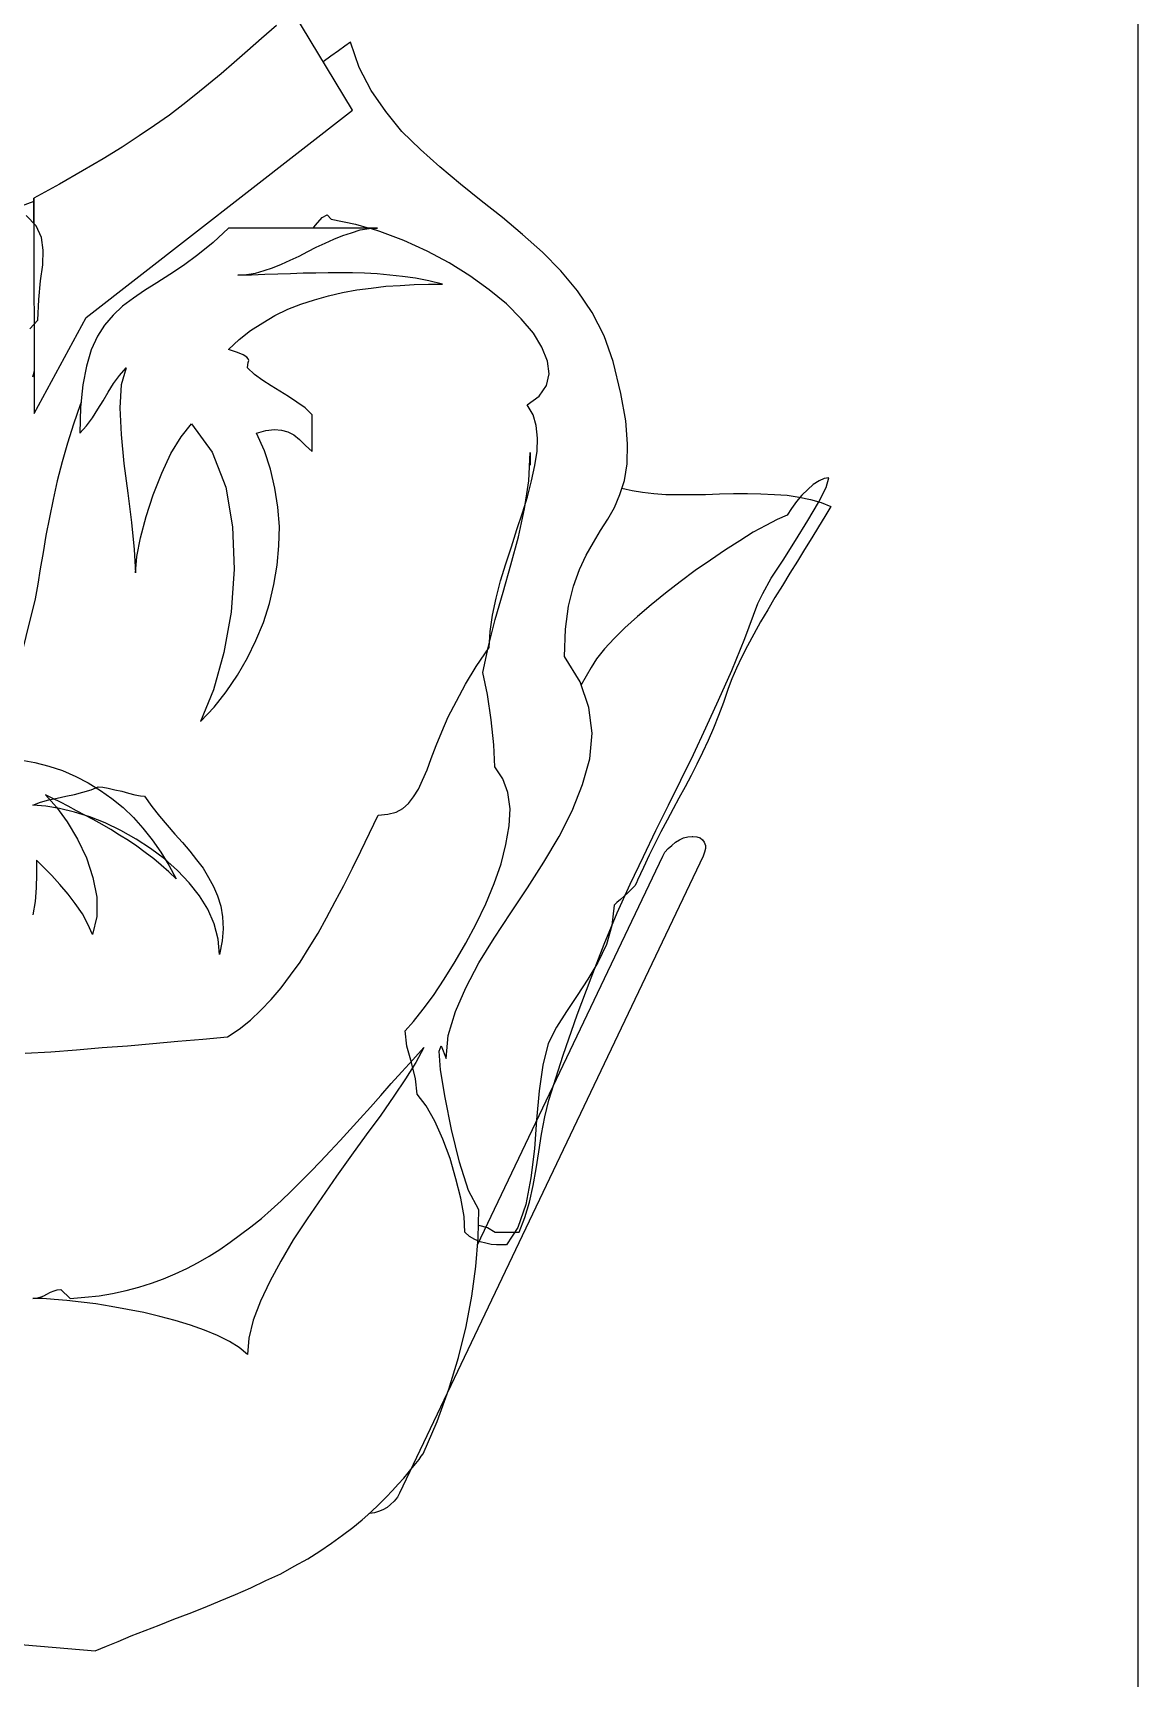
# Model space of a CAD drawing. Extents: x -3257 to 6743, y 13293 to 23293.
# Drawn here: x 6313 to 6743, y 13715 to 14355 of the extents above; entities that cross this region are included whole.
import ezdxf

# ---------------------------------------------------------------- set-up
doc = ezdxf.new("R2010")
doc.units = 0
doc.header["$LTSCALE"] = 1270
doc.header["$MEASUREMENT"] = 0
doc.layers.get('0').update_dxf_attribs({"linetype": 'CONTINUOUS'})

msp = doc.modelspace()

# ---------------------------------------------------------------- linework, layer by layer
at = {"linetype": 'Continuous'}
for p, q in [((6437.17, 14325.23), (6414.02, 14363.62)), ((6407.72, 14358.19), (6401.76, 14353.1)), ((6396.32, 14348.37), (6391.24, 14343.82)), ((6401.76, 14353.1), (6396.32, 14348.37)), ((6431.73, 14348.37), (6428.75, 14346.27)), ((6434.19, 14350.13), (6431.73, 14348.37)), ((6436.47, 14351.7), (6434.19, 14350.13)), ((6439.8, 14341.88), (6436.47, 14351.7)), ((6391.24, 14343.82), (6386.15, 14339.43)), ((6428.75, 14346.27), (6425.85, 14344.01)), ((6444.53, 14332.94), (6439.8, 14341.88)), ((6381.25, 14335.4), (6376.33, 14331.37)), ((6386.15, 14339.43), (6381.25, 14335.4)), ((6376.33, 14331.37), (6371.25, 14327.33)), ((6450.14, 14324.71), (6444.53, 14332.94)), ((6333.56, 14244.59), (6437.17, 14325.23)), ((6365.99, 14323.31), (6360.21, 14319.27)), ((6371.25, 14327.33), (6365.99, 14323.31)), ((6456.45, 14316.99), (6450.14, 14324.71)), ((6360.21, 14319.27), (6354.25, 14315.24)), ((6463.64, 14309.98), (6456.45, 14316.99)), ((6347.58, 14310.86), (6340.22, 14306.3)), ((6354.25, 14315.24), (6347.58, 14310.86)), ((6471.18, 14303.15), (6463.64, 14309.98)), ((6340.22, 14306.3), (6332.16, 14301.57)), ((6479.24, 14296.48), (6471.18, 14303.15)), ((6323.22, 14296.48), (6313.23, 14291.04)), ((6332.16, 14301.57), (6323.22, 14296.48)), ((6487.31, 14290), (6479.24, 14296.48)), ((6313.23, 14281.09), (6313.23, 14291.04)), ((6313.23, 14291.04), (6313.4, 14207.25)), ((6495.54, 14283.51), (6487.31, 14290)), ((6313.23, 14289.64), (6308.31, 14287.89)), ((6314.1, 14280.18), (6310.25, 14284.21)), ((6425.42, 14283.51), (6427.35, 14284.56)), ((6427.35, 14284.56), (6428.93, 14282.81)), ((6316.21, 14275.62), (6314.1, 14280.18)), ((6388.96, 14279.3), (6383, 14273.69)), ((6446.99, 14279.3), (6388.96, 14279.3)), ((6421.92, 14279.3), (6422.79, 14280.53)), ((6422.79, 14280.53), (6425.42, 14283.51)), ((6428.93, 14282.81), (6438.39, 14280.88)), ((6433.49, 14276.49), (6436.82, 14277.55)), ((6436.82, 14277.55), (6440.15, 14278.6)), ((6438.39, 14280.88), (6443.66, 14279.3)), ((6440.15, 14278.6), (6443.66, 14279.12)), ((6443.66, 14279.12), (6446.99, 14279.3)), ((6447.86, 14278.07), (6444.18, 14279.12)), ((6457.15, 14274.57), (6447.86, 14278.07)), ((6503.44, 14276.85), (6495.54, 14283.51)), ((6316.9, 14270.71), (6316.21, 14275.62)), ((6383, 14273.69), (6377.04, 14268.96)), ((6419.81, 14270.19), (6423.14, 14271.94)), ((6423.14, 14271.94), (6426.65, 14273.51)), ((6426.65, 14273.51), (6429.98, 14275.09)), ((6429.98, 14275.09), (6433.49, 14276.49)), ((6466.27, 14270.36), (6457.15, 14274.57)), ((6511.15, 14270.01), (6503.44, 14276.85)), ((6315.86, 14258.79), (6316.73, 14265.1)), ((6316.73, 14265.1), (6316.9, 14270.71)), ((6371.43, 14264.75), (6366.17, 14261.25)), ((6377.04, 14268.96), (6371.43, 14264.75)), ((6406.14, 14263.88), (6409.64, 14265.28)), ((6409.64, 14265.28), (6412.97, 14266.86)), ((6412.97, 14266.86), (6416.48, 14268.43)), ((6416.48, 14268.43), (6419.81, 14270.19)), ((6474.86, 14265.8), (6466.27, 14270.36)), ((6482.93, 14260.72), (6474.86, 14265.8)), ((6518.33, 14262.65), (6511.15, 14270.01)), ((6315.15, 14251.6), (6315.86, 14258.79)), ((6361.09, 14258.09), (6356.35, 14255.11)), ((6366.17, 14261.25), (6361.09, 14258.09)), ((6392.64, 14261.07), (6395.97, 14261.25)), ((6397.9, 14261.07), (6392.64, 14261.07)), ((6395.97, 14261.25), (6399.47, 14261.77)), ((6403.16, 14261.25), (6397.9, 14261.07)), ((6399.47, 14261.77), (6402.81, 14262.82)), ((6402.81, 14262.82), (6406.14, 14263.88)), ((6408.24, 14261.42), (6403.16, 14261.25)), ((6413.15, 14261.59), (6408.24, 14261.42)), ((6418.06, 14261.77), (6413.15, 14261.59)), ((6422.96, 14261.77), (6418.06, 14261.77)), ((6427.7, 14261.94), (6422.96, 14261.77)), ((6432.44, 14261.94), (6427.7, 14261.94)), ((6437.17, 14261.94), (6432.44, 14261.94)), ((6441.9, 14261.77), (6437.17, 14261.94)), ((6446.81, 14261.59), (6441.9, 14261.77)), ((6451.72, 14261.07), (6446.81, 14261.59)), ((6456.63, 14260.54), (6451.72, 14261.07)), ((6461.71, 14259.84), (6456.63, 14260.54)), ((6466.97, 14258.79), (6461.71, 14259.84)), ((6472.23, 14257.56), (6466.97, 14258.79)), ((6490.46, 14255.29), (6482.93, 14260.72)), ((6524.82, 14254.93), (6518.33, 14262.65)), ((6314.8, 14243.54), (6315.15, 14251.6)), ((6351.97, 14252.13), (6347.76, 14248.97)), ((6356.35, 14255.11), (6351.97, 14252.13)), ((6422.44, 14251.43), (6427.88, 14253)), ((6427.88, 14253), (6433.31, 14254.23)), ((6433.31, 14254.23), (6438.92, 14255.29)), ((6438.92, 14255.29), (6444.53, 14255.98)), ((6444.53, 14255.98), (6450.14, 14256.69)), ((6450.14, 14256.69), (6455.75, 14257.04)), ((6455.75, 14257.04), (6461.19, 14257.39)), ((6461.19, 14257.39), (6466.8, 14257.56)), ((6466.8, 14257.56), (6472.23, 14257.56)), ((6497.12, 14249.85), (6490.46, 14255.29)), ((6530.43, 14246.52), (6524.82, 14254.93)), ((6344.08, 14245.47), (6340.75, 14241.61)), ((6347.76, 14248.97), (6344.08, 14245.47)), ((6402.28, 14242.49), (6407.01, 14245.29)), ((6407.01, 14245.29), (6412.1, 14247.75)), ((6412.1, 14247.75), (6417.18, 14249.68)), ((6417.18, 14249.68), (6422.44, 14251.43)), ((6502.91, 14244.06), (6497.12, 14249.85)), ((6535.17, 14237.4), (6530.43, 14246.52)), ((6311.65, 14240.2), (6314.8, 14243.54)), ((6313.4, 14207.25), (6333.56, 14244.59)), ((6340.75, 14241.61), (6337.95, 14237.22)), ((6393.17, 14236), (6397.55, 14239.51)), ((6397.55, 14239.51), (6402.28, 14242.49)), ((6507.64, 14238.45), (6502.91, 14244.06)), ((6337.95, 14237.22), (6335.49, 14231.97)), ((6388.96, 14232.15), (6393.17, 14236)), ((6510.97, 14233.02), (6507.64, 14238.45)), ((6513.07, 14227.59), (6510.97, 14233.02)), ((6538.67, 14227.41), (6535.17, 14237.4)), ((6335.49, 14231.97), (6333.74, 14225.65)), ((6392.46, 14230.92), (6388.96, 14232.15)), ((6394.74, 14230.04), (6392.46, 14230.92)), ((6396.15, 14229.17), (6394.74, 14230.04)), ((6396.67, 14228.46), (6396.15, 14229.17)), ((6396.32, 14224.96), (6396.49, 14226.19)), ((6396.49, 14226.19), (6396.67, 14227.06)), ((6396.84, 14227.76), (6396.67, 14228.46)), ((6396.67, 14227.06), (6396.84, 14227.76)), ((6513.78, 14222.67), (6513.07, 14227.59)), ((6541.65, 14214.96), (6538.67, 14227.41)), ((6313.37, 14223.6), (6312.7, 14221.27)), ((6333.74, 14225.65), (6332.33, 14218.29)), ((6344.25, 14218.82), (6346.54, 14221.98)), ((6346.54, 14221.98), (6349.16, 14224.96)), ((6349.16, 14224.96), (6347.23, 14218.29)), ((6399.13, 14222.33), (6396.32, 14224.96)), ((6402.28, 14220.05), (6399.13, 14222.33)), ((6405.61, 14217.94), (6402.28, 14220.05)), ((6512.72, 14218.12), (6513.78, 14222.67)), ((6332.33, 14218.29), (6331.45, 14209.7)), ((6340.22, 14212.16), (6342.15, 14215.49)), ((6342.15, 14215.49), (6344.25, 14218.82)), ((6347.23, 14218.29), (6346.71, 14209.35)), ((6408.95, 14215.84), (6405.61, 14217.94)), ((6412.27, 14213.74), (6408.95, 14215.84)), ((6415.6, 14211.64), (6412.27, 14213.74)), ((6505.19, 14210.58), (6509.92, 14213.91)), ((6509.92, 14213.91), (6512.72, 14218.12)), ((6543.58, 14204.27), (6541.65, 14214.96)), ((6331.28, 14210.58), (6328.65, 14203.05)), ((6331.45, 14209.7), (6331.11, 14199.53)), ((6331.63, 14211.46), (6331.28, 14210.58)), ((6336.01, 14205.49), (6338.12, 14208.83)), ((6338.12, 14208.83), (6340.22, 14212.16)), ((6346.71, 14209.35), (6347.23, 14199.01)), ((6418.76, 14209.35), (6415.6, 14211.64)), ((6421.56, 14206.72), (6418.76, 14209.35)), ((6421.56, 14192.35), (6421.56, 14206.72)), ((6507.47, 14206.72), (6505.19, 14210.58)), ((6508.69, 14202.51), (6507.47, 14206.72)), ((6328.65, 14203.05), (6326.37, 14195.68)), ((6331.11, 14199.53), (6333.74, 14202.34)), ((6333.74, 14202.34), (6336.01, 14205.49)), ((6370.55, 14198.13), (6374.58, 14203.22)), ((6374.58, 14203.22), (6382.65, 14192.17)), ((6399.83, 14199.53), (6403.51, 14200.59)), ((6403.51, 14200.59), (6406.84, 14200.94)), ((6406.84, 14200.94), (6409.64, 14200.76)), ((6409.64, 14200.76), (6412.1, 14200.07)), ((6509.22, 14197.61), (6508.69, 14202.51)), ((6544.28, 14195.33), (6543.58, 14204.27)), ((6326.37, 14195.68), (6324.27, 14188.32)), ((6347.23, 14199.01), (6348.29, 14187.79)), ((6366.52, 14191.65), (6370.55, 14198.13)), ((6402.98, 14192.7), (6399.83, 14199.53)), ((6412.1, 14200.07), (6414.38, 14198.84)), ((6414.38, 14198.84), (6416.66, 14197.08)), ((6416.66, 14197.08), (6418.94, 14194.8)), ((6418.94, 14194.8), (6421.56, 14192.35)), ((6509.05, 14192.52), (6509.22, 14197.61)), ((6544.11, 14187.61), (6544.28, 14195.33)), ((6324.27, 14188.32), (6322.34, 14180.95)), ((6348.29, 14187.79), (6349.86, 14176.22)), ((6363.01, 14183.93), (6366.52, 14191.65)), ((6382.65, 14192.17), (6387.9, 14178.5)), ((6405.26, 14185.51), (6402.98, 14192.7)), ((6505.89, 14180.95), (6506.42, 14192)), ((6506.42, 14192), (6506.42, 14187.09)), ((6508.17, 14186.92), (6509.05, 14192.52)), ((6543.05, 14181.13), (6544.11, 14187.61)), ((6359.68, 14175.52), (6363.01, 14183.93)), ((6407.01, 14178.15), (6405.26, 14185.51)), ((6506.94, 14180.95), (6508.17, 14186.92)), ((6541.3, 14175.7), (6543.05, 14181.13)), ((6620.72, 14181.83), (6618.78, 14180.95)), ((6622.64, 14182.18), (6620.72, 14181.83)), ((6621.59, 14178.33), (6622.64, 14182.18)), ((6322.34, 14180.95), (6320.76, 14173.77)), ((6349.86, 14176.22), (6351.27, 14164.82)), ((6356.88, 14167.1), (6359.68, 14175.52)), ((6387.9, 14178.5), (6390.54, 14163.07)), ((6408.24, 14170.79), (6407.01, 14178.15)), ((6503.44, 14168.51), (6505.36, 14174.82)), ((6504.13, 14170.08), (6505.89, 14180.95)), ((6505.36, 14174.82), (6506.94, 14180.95)), ((6539.2, 14170.61), (6541.3, 14175.7)), ((6542.1, 14178.18), (6543.76, 14177.79)), ((6543.76, 14177.79), (6546.03, 14177.27)), ((6546.03, 14177.27), (6550.07, 14176.57)), ((6550.07, 14176.57), (6554.45, 14176.04)), ((6554.45, 14176.04), (6559.18, 14175.7)), ((6559.18, 14175.7), (6564.27, 14175.7)), ((6564.27, 14175.7), (6569.35, 14175.7)), ((6569.35, 14175.7), (6574.61, 14175.7)), ((6574.61, 14175.7), (6580.05, 14175.87)), ((6580.05, 14175.87), (6585.47, 14176.04)), ((6585.47, 14176.04), (6590.91, 14176.04)), ((6590.91, 14176.04), (6596.17, 14175.87)), ((6596.17, 14175.87), (6601.43, 14175.7)), ((6601.43, 14175.7), (6606.34, 14175.35)), ((6606.34, 14175.35), (6611.07, 14174.64)), ((6612.13, 14175.35), (6610.02, 14172.89)), ((6614.4, 14177.62), (6612.13, 14175.35)), ((6616.51, 14179.55), (6614.4, 14177.62)), ((6618.78, 14180.95), (6616.51, 14179.55)), ((6618.61, 14172.54), (6621.59, 14178.33)), ((6320.76, 14173.77), (6319.36, 14166.76)), ((6408.77, 14163.24), (6408.24, 14170.79)), ((6501.15, 14162.02), (6503.44, 14168.51)), ((6501.86, 14159.22), (6504.13, 14170.08)), ((6536.57, 14166.05), (6539.2, 14170.61)), ((6608.09, 14170.26), (6606.34, 14167.63)), ((6610.02, 14172.89), (6608.09, 14170.26)), ((6611.07, 14174.64), (6615.46, 14173.77)), ((6614.4, 14165.53), (6618.61, 14172.54)), ((6615.46, 14173.77), (6619.66, 14172.54)), ((6619.66, 14172.54), (6623.34, 14170.96)), ((6623.34, 14170.96), (6621.07, 14167.1)), ((6319.36, 14166.76), (6317.96, 14159.74)), ((6351.27, 14164.82), (6352.32, 14154.31)), ((6354.77, 14158.86), (6356.88, 14167.1)), ((6390.54, 14163.07), (6391.24, 14146.59)), ((6408.59, 14155.71), (6408.77, 14163.24)), ((6499.05, 14155.36), (6501.15, 14162.02)), ((6533.77, 14161.67), (6536.57, 14166.05)), ((6598.1, 14163.6), (6593.2, 14160.97)), ((6602.48, 14165.88), (6598.1, 14163.6)), ((6606.34, 14167.63), (6602.48, 14165.88)), ((6609.67, 14157.81), (6614.4, 14165.53)), ((6618.61, 14163.07), (6615.98, 14158.86)), ((6621.07, 14167.1), (6618.61, 14163.07)), ((6317.96, 14159.74), (6316.9, 14153.08)), ((6353.37, 14151.5), (6354.77, 14158.86)), ((6407.89, 14148.17), (6408.59, 14155.71)), ((6498.88, 14148.35), (6501.86, 14159.22)), ((6528.15, 14152.03), (6530.96, 14156.94)), ((6530.96, 14156.94), (6533.77, 14161.67)), ((6587.93, 14157.64), (6582.32, 14154.13)), ((6593.2, 14160.97), (6587.93, 14157.64)), ((6604.77, 14150.1), (6609.67, 14157.81)), ((6615.98, 14158.86), (6613.18, 14154.31)), ((6316.9, 14153.08), (6315.68, 14146.77)), ((6352.32, 14154.31), (6352.84, 14145.19)), ((6352.84, 14145.19), (6353.37, 14151.5)), ((6496.94, 14148.69), (6499.05, 14155.36)), ((6525.52, 14146.42), (6528.15, 14152.03)), ((6576.54, 14150.1), (6570.58, 14146.07)), ((6582.32, 14154.13), (6576.54, 14150.1)), ((6600.2, 14143.08), (6604.77, 14150.1)), ((6610.37, 14149.75), (6607.39, 14145.02)), ((6613.18, 14154.31), (6610.37, 14149.75)), ((6315.68, 14146.77), (6314.8, 14140.81)), ((6391.24, 14146.59), (6390.01, 14129.94)), ((6406.66, 14140.64), (6407.89, 14148.17)), ((6494.85, 14142.04), (6496.94, 14148.69)), ((6495.9, 14137.66), (6498.88, 14148.35)), ((6523.24, 14139.93), (6525.52, 14146.42)), ((6570.58, 14146.07), (6564.79, 14141.68)), ((6596.87, 14137.12), (6600.2, 14143.08)), ((6607.39, 14145.02), (6604.59, 14140.28)), ((6314.8, 14140.81), (6313.75, 14135.02)), ((6404.91, 14133.27), (6406.66, 14140.64)), ((6492.74, 14126.96), (6495.9, 14137.66)), ((6493.09, 14135.37), (6494.85, 14142.04)), ((6521.31, 14132.22), (6523.24, 14139.93)), ((6559.01, 14137.3), (6553.39, 14132.74)), ((6564.79, 14141.68), (6559.01, 14137.3)), ((6594.95, 14133.27), (6596.87, 14137.12)), ((6604.59, 14140.28), (6601.61, 14135.55)), ((6313.75, 14135.02), (6298.5, 14073.84)), ((6390.01, 14129.94), (6387.21, 14114.16)), ((6402.63, 14125.91), (6404.91, 14133.27)), ((6491.69, 14128.71), (6493.09, 14135.37)), ((6520.09, 14123.28), (6521.31, 14132.22)), ((6553.39, 14132.74), (6548.14, 14128.18)), ((6589.86, 14119.59), (6594.95, 14133.27)), ((6598.8, 14130.82), (6596, 14126.09)), ((6601.61, 14135.55), (6598.8, 14130.82)), ((6399.65, 14118.9), (6402.63, 14125.91)), ((6490.11, 14116.61), (6492.74, 14126.96)), ((6490.81, 14122.4), (6491.69, 14128.71)), ((6543.23, 14123.8), (6539.02, 14119.59)), ((6548.14, 14128.18), (6543.23, 14123.8)), ((6596, 14126.09), (6593.37, 14121.35)), ((6396.32, 14112.06), (6399.65, 14118.9)), ((6490.46, 14116.09), (6490.81, 14122.4)), ((6519.74, 14112.58), (6520.09, 14123.28)), ((6539.02, 14119.59), (6535.34, 14115.56)), ((6584.78, 14107.15), (6589.86, 14119.59)), ((6593.37, 14121.35), (6590.91, 14116.79)), ((6387.21, 14114.16), (6383.17, 14099.61)), ((6392.46, 14105.39), (6396.32, 14112.06)), ((6485.37, 14108.73), (6490.46, 14116.09)), ((6488.01, 14106.45), (6490.11, 14116.61)), ((6525.87, 14102.77), (6519.74, 14112.58)), ((6532.19, 14111.71), (6530.08, 14108.38)), ((6535.34, 14115.56), (6532.19, 14111.71)), ((6588.63, 14112.23), (6586.7, 14108.02)), ((6590.91, 14116.79), (6588.63, 14112.23)), ((6388.08, 14098.91), (6392.46, 14105.39)), ((6481.17, 14101.89), (6485.37, 14108.73)), ((6489.76, 14097.86), (6488.01, 14106.45)), ((6530.08, 14108.38), (6526.27, 14101.58)), ((6579.69, 14095.58), (6584.78, 14107.15)), ((6586.7, 14108.02), (6584.78, 14103.99)), ((6383.17, 14099.61), (6378.09, 14087.34)), ((6383.35, 14092.95), (6388.08, 14098.91)), ((6477.66, 14095.23), (6481.17, 14101.89)), ((6491.16, 14088.04), (6489.76, 14097.86)), ((6529.21, 14092.78), (6525.87, 14102.77)), ((6583.38, 14100.14), (6581.62, 14094.7)), ((6584.78, 14103.99), (6583.38, 14100.14)), ((6378.09, 14087.34), (6383.35, 14092.95)), ((6474.51, 14089.09), (6477.66, 14095.23)), ((6530.43, 14082.78), (6529.21, 14092.78)), ((6574.78, 14084.88), (6579.69, 14095.58)), ((6581.62, 14094.7), (6579.69, 14089.62)), ((6472.05, 14083.3), (6474.51, 14089.09)), ((6492.21, 14078.23), (6491.16, 14088.04)), ((6579.69, 14089.62), (6577.76, 14084.71)), ((6469.78, 14078.05), (6472.05, 14083.3)), ((6529.56, 14072.79), (6530.43, 14082.78)), ((6569.88, 14074.54), (6574.78, 14084.88)), ((6575.66, 14079.98), (6573.38, 14075.25)), ((6577.76, 14084.71), (6575.66, 14079.98)), ((6307.96, 14072.44), (6313.58, 14071.39)), ((6466.27, 14068.58), (6467.84, 14072.96)), ((6467.84, 14072.96), (6469.78, 14078.05)), ((6492.56, 14069.64), (6492.21, 14078.23)), ((6526.75, 14062.8), (6529.56, 14072.79)), ((6564.97, 14064.55), (6569.88, 14074.54)), ((6573.38, 14075.25), (6571.28, 14070.69)), ((6313.58, 14071.39), (6319.01, 14069.98)), ((6319.01, 14069.98), (6324.44, 14068.23)), ((6324.44, 14068.23), (6329.53, 14065.95)), ((6329.53, 14065.95), (6334.43, 14063.5)), ((6464.52, 14064.55), (6466.27, 14068.58)), ((6495.72, 14065.08), (6492.56, 14069.64)), ((6569, 14066.3), (6566.72, 14061.92)), ((6571.28, 14070.69), (6569, 14066.3)), ((6329.01, 14058.94), (6332.33, 14059.82)), ((6332.33, 14059.82), (6335.49, 14060.7)), ((6334.43, 14063.5), (6339.17, 14060.52)), ((6335.49, 14060.7), (6338.29, 14061.92)), ((6338.29, 14061.92), (6340.04, 14061.74)), ((6339.17, 14060.52), (6343.56, 14057.36)), ((6340.04, 14061.74), (6342.15, 14061.39)), ((6342.15, 14061.39), (6344.78, 14060.7)), ((6344.78, 14060.7), (6347.41, 14060.16)), ((6347.41, 14060.16), (6350.04, 14059.47)), ((6350.04, 14059.47), (6352.5, 14058.76)), ((6461.01, 14058.06), (6462.94, 14061.04)), ((6462.94, 14061.04), (6464.52, 14064.55)), ((6497.65, 14059.64), (6495.72, 14065.08)), ((6498.52, 14053.33), (6497.65, 14059.64)), ((6522.72, 14052.63), (6526.75, 14062.8)), ((6560.23, 14054.73), (6564.97, 14064.55)), ((6566.72, 14061.92), (6564.27, 14057.54)), ((6312.87, 14054.73), (6315.86, 14055.96)), ((6317.96, 14054.38), (6312.87, 14054.73)), ((6315.86, 14055.96), (6319.01, 14056.84)), ((6320.59, 14057.36), (6317.78, 14058.76)), ((6317.78, 14058.76), (6321.99, 14054.03)), ((6323.22, 14053.51), (6317.96, 14054.38)), ((6319.01, 14056.84), (6322.34, 14057.54)), ((6323.57, 14055.96), (6320.59, 14057.36)), ((6321.99, 14054.03), (6326.2, 14048.24)), ((6322.34, 14057.54), (6325.67, 14058.24)), ((6329.01, 14052.11), (6323.22, 14053.51)), ((6326.55, 14054.38), (6323.57, 14055.96)), ((6325.67, 14058.24), (6329.01, 14058.94)), ((6329.88, 14052.63), (6326.55, 14054.38)), ((6343.56, 14057.36), (6347.94, 14053.86)), ((6347.94, 14053.86), (6351.97, 14050)), ((6352.5, 14058.76), (6354.77, 14058.41)), ((6354.77, 14058.41), (6356.35, 14058.24)), ((6356.35, 14058.24), (6359.15, 14054.2)), ((6359.15, 14054.2), (6362.13, 14050.53)), ((6454.17, 14052.11), (6456.81, 14053.51)), ((6456.81, 14053.51), (6459.08, 14055.43)), ((6459.08, 14055.43), (6461.01, 14058.06)), ((6498.17, 14046.67), (6498.52, 14053.33)), ((6555.33, 14044.92), (6560.23, 14054.73)), ((6561.99, 14053.33), (6559.71, 14048.95)), ((6564.27, 14057.54), (6561.99, 14053.33)), ((6326.2, 14048.24), (6330.23, 14041.58)), ((6334.97, 14050.17), (6329.01, 14052.11)), ((6333.03, 14050.88), (6329.88, 14052.63)), ((6336.37, 14049.13), (6333.03, 14050.88)), ((6340.93, 14047.9), (6334.97, 14050.17)), ((6339.87, 14047.19), (6336.37, 14049.13)), ((6343.2, 14045.27), (6339.87, 14047.19)), ((6347.06, 14044.92), (6340.93, 14047.9)), ((6351.97, 14050), (6355.65, 14045.79)), ((6362.13, 14050.53), (6365.12, 14047.02)), ((6365.12, 14047.02), (6368.1, 14043.51)), ((6443.83, 14043.86), (6447.16, 14050.88)), ((6447.16, 14050.88), (6451.02, 14051.22)), ((6451.02, 14051.22), (6454.17, 14052.11)), ((6496.94, 14039.48), (6498.17, 14046.67)), ((6517.64, 14042.63), (6522.72, 14052.63)), ((6559.71, 14048.95), (6557.25, 14044.39)), ((6330.23, 14041.58), (6333.74, 14034.22)), ((6346.54, 14043.16), (6343.2, 14045.27)), ((6350.04, 14041.06), (6346.54, 14043.16)), ((6353.02, 14041.58), (6347.06, 14044.92)), ((6353.37, 14038.78), (6350.04, 14041.06)), ((6358.63, 14037.9), (6353.02, 14041.58)), ((6355.65, 14045.79), (6359.33, 14041.23)), ((6359.33, 14041.23), (6362.66, 14036.5)), ((6368.1, 14043.51), (6371.08, 14040.18)), ((6440.5, 14036.85), (6443.83, 14043.86)), ((6511.67, 14032.64), (6517.64, 14042.63)), ((6550.41, 14034.75), (6555.33, 14044.92)), ((6557.25, 14044.39), (6554.97, 14040)), ((6561.46, 14039.13), (6562.87, 14040.36)), ((6562.87, 14040.36), (6564.44, 14041.23)), ((6564.44, 14041.23), (6566.02, 14042.11)), ((6566.02, 14042.11), (6567.77, 14042.46)), ((6567.77, 14042.46), (6569.35, 14042.63)), ((6569.35, 14042.63), (6569.7, 14042.63)), ((6569.7, 14042.63), (6571.28, 14042.46)), ((6571.28, 14042.46), (6572.5, 14042.11)), ((6572.5, 14042.11), (6573.38, 14041.23)), ((6573.38, 14041.23), (6574.08, 14040.36)), ((6574.08, 14040.36), (6574.61, 14039.13)), ((6333.74, 14034.22), (6336.19, 14026.68)), ((6356.53, 14036.33), (6353.37, 14038.78)), ((6359.86, 14033.87), (6356.53, 14036.33)), ((6364.07, 14033.87), (6358.63, 14037.9)), ((6362.84, 14031.41), (6359.86, 14033.87)), ((6362.66, 14036.5), (6365.82, 14031.41)), ((6369.15, 14029.31), (6364.07, 14033.87)), ((6371.08, 14040.18), (6373.88, 14036.85)), ((6373.88, 14036.85), (6376.51, 14033.52)), ((6437.17, 14030.19), (6440.5, 14036.85)), ((6573.73, 14034.92), (6455.58, 13787.05)), ((6485.86, 13883.68), (6557.95, 14034.92)), ((6495.02, 14031.94), (6496.94, 14039.48)), ((6545.34, 14024.05), (6550.41, 14034.75)), ((6552.7, 14035.27), (6550.41, 14030.54)), ((6554.97, 14040), (6552.7, 14035.27)), ((6557.95, 14034.92), (6558.83, 14036.5)), ((6558.83, 14036.5), (6560.06, 14037.9)), ((6560.06, 14037.9), (6561.46, 14039.13)), ((6574.26, 14036.5), (6573.73, 14034.92)), ((6574.61, 14037.9), (6574.26, 14036.5)), ((6574.61, 14039.13), (6574.61, 14037.9)), ((6314.28, 14027.91), (6314.1, 14022.65)), ((6317.08, 14030.54), (6314.28, 14033.35)), ((6314.28, 14033.35), (6314.28, 14027.91)), ((6320.24, 14027.39), (6317.08, 14030.54)), ((6365.82, 14028.79), (6362.84, 14031.41)), ((6365.82, 14031.41), (6368.62, 14026.16)), ((6368.62, 14026.16), (6365.82, 14028.79)), ((6373.7, 14024.58), (6369.15, 14029.31)), ((6376.51, 14033.52), (6379.14, 14030.19)), ((6379.14, 14030.19), (6381.25, 14026.68)), ((6433.84, 14023.53), (6437.17, 14030.19)), ((6492.39, 14024.23), (6495.02, 14031.94)), ((6505.36, 14022.65), (6511.67, 14032.64)), ((6550.41, 14030.54), (6548.14, 14025.63)), ((6314.1, 14022.65), (6313.75, 14017.22)), ((6323.4, 14023.87), (6320.24, 14027.39)), ((6326.55, 14020.2), (6323.4, 14023.87)), ((6336.19, 14026.68), (6337.77, 14018.97)), ((6377.74, 14019.49), (6373.7, 14024.58)), ((6381.25, 14026.68), (6383.17, 14023.18)), ((6383.17, 14023.18), (6384.75, 14019.49)), ((6430.51, 14017.22), (6433.84, 14023.53)), ((6489.06, 14016.34), (6492.39, 14024.23)), ((6498.88, 14012.84), (6505.36, 14022.65)), ((6540.25, 14012.84), (6545.34, 14024.05)), ((6545.86, 14022.12), (6544.46, 14020.72)), ((6547.09, 14023.35), (6545.86, 14022.12)), ((6547.78, 14024.58), (6547.09, 14023.35)), ((6548.14, 14025.63), (6547.78, 14024.58)), ((6313.75, 14017.22), (6312.87, 14012.13)), ((6329.35, 14016.51), (6326.55, 14020.2)), ((6332.16, 14012.48), (6329.35, 14016.51)), ((6337.77, 14018.97), (6337.77, 14011.43)), ((6380.89, 14014.24), (6377.74, 14019.49)), ((6384.75, 14019.49), (6385.98, 14015.46)), ((6385.98, 14015.46), (6386.68, 14011.26)), ((6427.17, 14010.9), (6430.51, 14017.22)), ((6485.37, 14008.63), (6489.06, 14016.34)), ((6539.02, 14015.82), (6538.15, 14007.92)), ((6540.07, 14016.86), (6539.02, 14015.82)), ((6541.48, 14018.09), (6540.07, 14016.86)), ((6542.88, 14019.32), (6541.48, 14018.09)), ((6544.46, 14020.72), (6542.88, 14019.32)), ((6334.26, 14008.45), (6332.16, 14012.48)), ((6336.01, 14004.42), (6334.26, 14008.45)), ((6337.77, 14011.43), (6336.01, 14004.42)), ((6383.35, 14008.63), (6380.89, 14014.24)), ((6384.92, 14002.67), (6383.35, 14008.63)), ((6386.68, 14011.26), (6386.85, 14006.7)), ((6423.84, 14004.94), (6427.17, 14010.9)), ((6481.35, 14001.09), (6485.37, 14008.63)), ((6492.39, 14003.02), (6498.88, 14012.84)), ((6535.17, 14000.73), (6540.25, 14012.84)), ((6385.45, 13996.71), (6384.92, 14002.67)), ((6386.5, 14001.96), (6385.45, 13996.71)), ((6386.85, 14006.7), (6386.5, 14001.96)), ((6420.34, 13999.34), (6423.84, 14004.94)), ((6486.43, 13993.38), (6492.39, 14003.02)), ((6538.15, 14007.92), (6536.04, 14000.56)), ((6416.83, 13993.73), (6420.34, 13999.34)), ((6477.14, 13993.9), (6481.35, 14001.09)), ((6530.08, 13987.6), (6535.17, 14000.73)), ((6536.04, 14000.56), (6532.71, 13993.56)), ((6413.15, 13988.65), (6416.83, 13993.73)), ((6472.93, 13987.07), (6477.14, 13993.9)), ((6481.35, 13983.74), (6486.43, 13993.38)), ((6532.71, 13993.56), (6528.85, 13987.07)), ((6405.61, 13979.18), (6409.47, 13983.74)), ((6409.47, 13983.74), (6413.15, 13988.65)), ((6468.72, 13980.76), (6472.93, 13987.07)), ((6477.32, 13974.45), (6481.35, 13983.74)), ((6524.64, 13973.22), (6530.08, 13987.6)), ((6528.85, 13987.07), (6524.64, 13980.76)), ((6401.58, 13974.97), (6405.61, 13979.18)), ((6464.69, 13975.32), (6468.72, 13980.76)), ((6524.64, 13980.76), (6520.44, 13974.45)), ((6393.17, 13967.61), (6397.55, 13971.12)), ((6397.55, 13971.12), (6401.58, 13974.97)), ((6457.68, 13966.91), (6461.01, 13970.59)), ((6461.01, 13970.59), (6464.69, 13975.32)), ((6474.51, 13965.16), (6477.32, 13974.45)), ((6520.44, 13974.45), (6516.58, 13968.32)), ((6519.21, 13957.44), (6524.64, 13973.22)), ((6369.32, 13962.88), (6378.96, 13963.75)), ((6378.96, 13963.75), (6388.61, 13964.63)), ((6388.61, 13964.63), (6393.17, 13967.61)), ((6458.38, 13960.95), (6457.68, 13966.91)), ((6473.63, 13956.21), (6474.51, 13965.16)), ((6516.58, 13968.32), (6513.43, 13962)), ((6309.89, 13958.32), (6319.88, 13958.84)), ((6319.88, 13958.84), (6329.88, 13959.55)), ((6329.88, 13959.55), (6339.87, 13960.42)), ((6339.87, 13960.42), (6349.69, 13961.13)), ((6349.69, 13961.13), (6359.51, 13962)), ((6359.51, 13962), (6369.32, 13962.88)), ((6460.13, 13954.64), (6458.38, 13960.95)), ((6460.66, 13955.69), (6465.04, 13960.42)), ((6465.04, 13960.42), (6461.88, 13954.64)), ((6471, 13959.02), (6471.7, 13961.13)), ((6471.53, 13951.83), (6471, 13959.02)), ((6471.7, 13961.13), (6473.63, 13956.21)), ((6513.43, 13962), (6511.32, 13953.59)), ((6513.6, 13939.91), (6519.21, 13957.44)), ((6452.24, 13946.4), (6456.45, 13950.96)), ((6456.45, 13950.96), (6460.66, 13955.69)), ((6461.88, 13954.64), (6457.85, 13948.33)), ((6461.71, 13948.33), (6460.13, 13954.64)), ((6473.28, 13940.97), (6471.53, 13951.83)), ((6511.32, 13953.59), (6509.92, 13943.6)), ((6448.21, 13941.84), (6452.24, 13946.4)), ((6457.85, 13948.33), (6453.29, 13941.49)), ((6462.41, 13942.37), (6461.71, 13948.33)), ((6444.18, 13937.28), (6448.21, 13941.84)), ((6453.29, 13941.49), (6448.21, 13934.13)), ((6465.92, 13937.81), (6462.41, 13942.37)), ((6469.25, 13931.85), (6465.92, 13937.81)), ((6475.74, 13928.51), (6473.28, 13940.97)), ((6509.92, 13943.6), (6508.87, 13932.37)), ((6512.03, 13933.43), (6513.6, 13939.91)), ((6436.29, 13928.51), (6440.15, 13932.9)), ((6440.15, 13932.9), (6444.18, 13937.28)), ((6448.21, 13934.13), (6442.6, 13926.42)), ((6472.4, 13924.84), (6469.25, 13931.85)), ((6508.87, 13932.37), (6507.99, 13920.98)), ((6510.8, 13926.76), (6512.03, 13933.43)), ((6432.44, 13924.31), (6436.29, 13928.51)), ((6442.6, 13926.42), (6436.82, 13918.52)), ((6478.89, 13915.9), (6475.74, 13928.51)), ((6509.74, 13919.92), (6510.8, 13926.76)), ((6424.72, 13916.07), (6428.58, 13920.1)), ((6428.58, 13920.1), (6432.44, 13924.31)), ((6475.21, 13917.3), (6472.4, 13924.84)), ((6507.99, 13920.98), (6506.59, 13909.76)), ((6508.69, 13913.27), (6509.74, 13919.92)), ((6420.86, 13912.04), (6424.72, 13916.07)), ((6436.82, 13918.52), (6431.03, 13910.46)), ((6477.49, 13909.41), (6475.21, 13917.3)), ((6482.39, 13904.85), (6478.89, 13915.9)), ((6507.47, 13906.78), (6508.69, 13913.27)), ((6413.33, 13904.5), (6417, 13908.18)), ((6417, 13908.18), (6420.86, 13912.04)), ((6431.03, 13910.46), (6425.25, 13902.05)), ((6479.41, 13901.87), (6477.49, 13909.41)), ((6506.59, 13909.76), (6504.66, 13899.41)), ((6506.07, 13900.29), (6507.47, 13906.78)), ((6405.61, 13897.31), (6409.47, 13900.82)), ((6409.47, 13900.82), (6413.33, 13904.5)), ((6425.25, 13902.05), (6419.64, 13893.8)), ((6480.64, 13894.68), (6479.41, 13901.87)), ((6486.43, 13897.31), (6482.39, 13904.85)), ((6504.66, 13899.41), (6501.51, 13890.47)), ((6504.31, 13894.34), (6506.07, 13900.29)), ((6397.72, 13890.65), (6401.76, 13893.98)), ((6401.76, 13893.98), (6405.61, 13897.31)), ((6419.64, 13893.8), (6414.2, 13885.57)), ((6480.99, 13888.55), (6480.64, 13894.68)), ((6486.08, 13886.44), (6486.43, 13897.31)), ((6502.03, 13888.55), (6504.31, 13894.34)), ((6389.66, 13884.69), (6393.69, 13887.67)), ((6393.69, 13887.67), (6397.72, 13890.65)), ((6482.75, 13886.97), (6480.99, 13888.55)), ((6484.85, 13885.74), (6482.75, 13886.97)), ((6486.24, 13891.35), (6486.25, 13891.35)), ((6486.25, 13891.35), (6489.76, 13890.47)), ((6489.76, 13890.47), (6492.74, 13888.55)), ((6492.74, 13888.55), (6502.03, 13888.55)), ((6501.51, 13890.47), (6497.12, 13883.63)), ((6381.42, 13879.25), (6385.63, 13881.88)), ((6385.63, 13881.88), (6389.66, 13884.69)), ((6414.2, 13885.57), (6409.29, 13877.33)), ((6486.95, 13884.86), (6484.85, 13885.74)), ((6485.2, 13875.22), (6486.08, 13886.44)), ((6489.06, 13884.34), (6486.95, 13884.86)), ((6491.16, 13883.81), (6489.06, 13884.34)), ((6493.27, 13883.63), (6491.16, 13883.81)), ((6495.37, 13883.63), (6493.27, 13883.63)), ((6497.12, 13883.63), (6495.37, 13883.63)), ((6368.27, 13872.42), (6372.83, 13874.52)), ((6372.83, 13874.52), (6377.21, 13876.8)), ((6377.21, 13876.8), (6381.42, 13879.25)), ((6409.29, 13877.33), (6405.09, 13869.44)), ((6483.62, 13863.65), (6485.2, 13875.22)), ((6354.07, 13867.16), (6358.98, 13868.74)), ((6358.98, 13868.74), (6363.71, 13870.49)), ((6363.71, 13870.49), (6368.27, 13872.42)), ((6405.09, 13869.44), (6401.4, 13861.72)), ((6312.87, 13862.78), (6314.28, 13862.95)), ((6316.73, 13862.78), (6312.87, 13862.78)), ((6314.28, 13862.95), (6315.68, 13863.3)), ((6315.68, 13863.3), (6317.08, 13863.83)), ((6321.11, 13862.43), (6316.73, 13862.78)), ((6317.08, 13863.83), (6318.31, 13864.53)), ((6318.31, 13864.53), (6319.71, 13865.23)), ((6319.71, 13865.23), (6321.11, 13865.76)), ((6321.11, 13865.76), (6322.34, 13866.1)), ((6326.02, 13862.07), (6321.11, 13862.43)), ((6322.34, 13866.1), (6323.74, 13866.28)), ((6323.74, 13866.28), (6327.43, 13862.78)), ((6331.63, 13861.37), (6326.02, 13862.07)), ((6327.43, 13862.78), (6333.03, 13863.3)), ((6337.42, 13860.67), (6331.63, 13861.37)), ((6333.03, 13863.3), (6338.64, 13863.83)), ((6338.64, 13863.83), (6343.9, 13864.7)), ((6343.9, 13864.7), (6349.16, 13865.93)), ((6349.16, 13865.93), (6354.07, 13867.16)), ((6401.4, 13861.72), (6398.6, 13854.36)), ((6481.52, 13851.91), (6483.62, 13863.65)), ((6343.38, 13859.62), (6337.42, 13860.67)), ((6349.69, 13858.57), (6343.38, 13859.62)), ((6356, 13857.34), (6349.69, 13858.57)), ((6362.31, 13855.76), (6356, 13857.34)), ((6368.27, 13854.19), (6362.31, 13855.76)), ((6374.23, 13852.44), (6368.27, 13854.19)), ((6379.67, 13850.5), (6374.23, 13852.44)), ((6384.75, 13848.4), (6379.67, 13850.5)), ((6389.31, 13846.12), (6384.75, 13848.4)), ((6398.6, 13854.36), (6396.84, 13847.35)), ((6478.54, 13839.81), (6481.52, 13851.91)), ((6393.17, 13843.67), (6389.31, 13846.12)), ((6396.32, 13841.04), (6393.17, 13843.67)), ((6396.84, 13847.35), (6396.32, 13841.04)), ((6474.68, 13827.54), (6478.54, 13839.81)), ((6470.13, 13814.92), (6474.68, 13827.54)), ((6464.69, 13802.29), (6470.13, 13814.92)), ((6460.48, 13796.86), (6461.88, 13798.62)), ((6461.88, 13798.62), (6463.11, 13800.19)), ((6463.11, 13800.19), (6463.99, 13801.42)), ((6463.99, 13801.42), (6464.69, 13802.29)), ((6452.77, 13788.09), (6455.05, 13790.55)), ((6455.05, 13790.55), (6457.15, 13792.83)), ((6457.15, 13792.83), (6458.9, 13794.93)), ((6458.9, 13794.93), (6460.48, 13796.86)), ((6447.51, 13782.66), (6450.31, 13785.47)), ((6450.31, 13785.47), (6452.77, 13788.09)), ((6454.7, 13785.47), (6453.47, 13783.89)), ((6455.58, 13787.05), (6454.7, 13785.47)), ((6441.03, 13776.7), (6444.35, 13779.68)), ((6443.83, 13779.15), (6443.77, 13779.16)), ((6444.01, 13779.15), (6443.83, 13779.15)), ((6445.76, 13779.33), (6444.01, 13779.15)), ((6444.35, 13779.68), (6447.51, 13782.66)), ((6447.33, 13779.86), (6445.76, 13779.33)), ((6449.09, 13780.55), (6447.33, 13779.86)), ((6450.67, 13781.43), (6449.09, 13780.55)), ((6452.07, 13782.66), (6450.67, 13781.43)), ((6453.47, 13783.89), (6452.07, 13782.66)), ((6433.31, 13770.74), (6437.34, 13773.72)), ((6437.34, 13773.72), (6441.03, 13776.7)), ((6424.54, 13764.43), (6429.11, 13767.58)), ((6429.11, 13767.58), (6433.31, 13770.74)), ((6409.29, 13755.66), (6414.55, 13758.64)), ((6414.55, 13758.64), (6419.81, 13761.45)), ((6419.81, 13761.45), (6424.54, 13764.43)), ((6397.72, 13750.23), (6403.51, 13753.03)), ((6403.51, 13753.03), (6409.29, 13755.66)), ((6385.8, 13745.15), (6391.76, 13747.6)), ((6391.76, 13747.6), (6397.72, 13750.23)), ((6367.74, 13737.96), (6373.7, 13740.24)), ((6373.7, 13740.24), (6379.85, 13742.69)), ((6379.85, 13742.69), (6385.8, 13745.15)), ((6351.09, 13731.47), (6356.53, 13733.58)), ((6356.53, 13733.58), (6361.96, 13735.68)), ((6361.96, 13735.68), (6367.74, 13737.96)), ((6270.27, 13731.29), (6337.07, 13725.69)), ((6337.07, 13725.69), (6341.45, 13727.44)), ((6341.45, 13727.44), (6346, 13729.37)), ((6346, 13729.37), (6351.09, 13731.47))]:
    msp.add_line(p, q, dxfattribs=at)
msp.add_lwpolyline([(6742.93, 23292.84), (-3257.07, 23292.84), (-3257.07, 13292.84), (6742.93, 13292.84)], close=True, dxfattribs=at)

doc.saveas('drawing.dxf')
